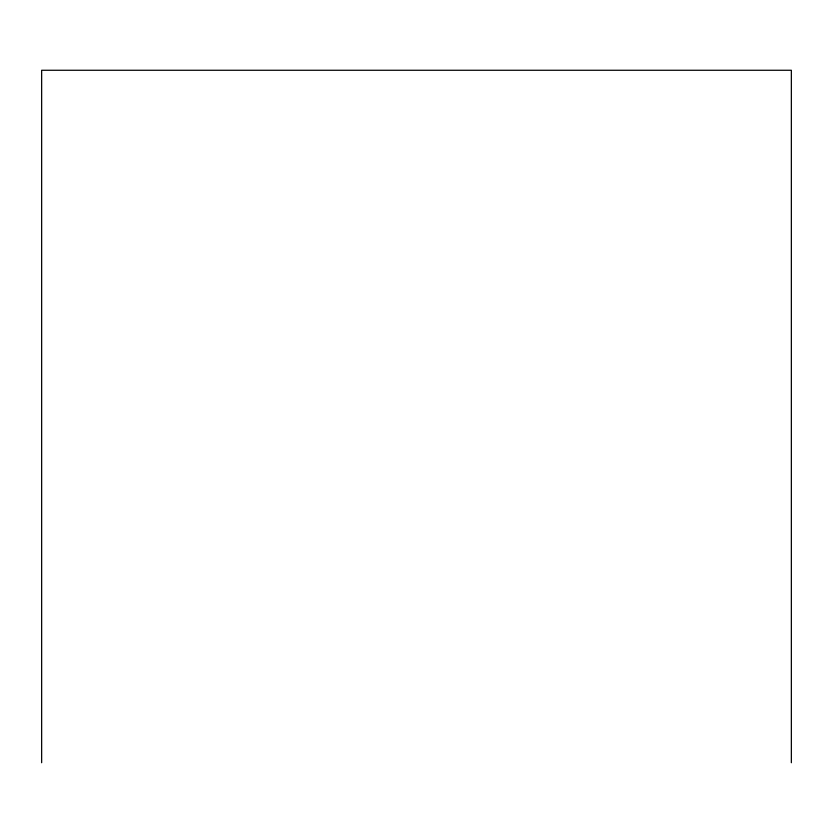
<?xml version="1.0" encoding="UTF-8"?>
<svg xmlns="http://www.w3.org/2000/svg" width="833" height="833" viewBox="0 0 833 833"><rect width="100%" height="100%" fill="white"/><g stroke="black" fill="none" stroke-linecap="round" stroke-linejoin="round"><path stroke-width="1.25" d="M791.35 762.736L791.35 70.264L41.65 70.264L41.65 762.736"/></g></svg>
